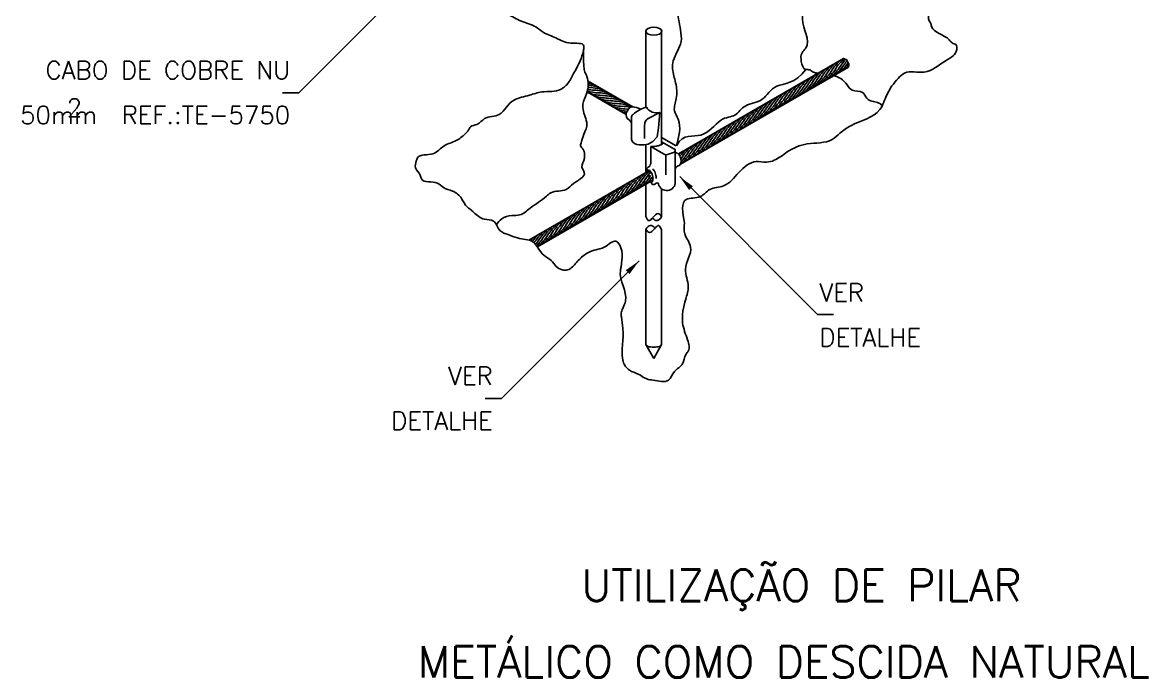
# Model space of a CAD drawing. Header units: millimetres. Extents: x -5247 to -5233.1, y -4687.4 to -4671.4.
# Drawn here: x -5247.03 to -5234.48, y -4687.41 to -4680.11 of the extents above; entities that cross this region are included whole.
import ezdxf
from ezdxf.enums import TextEntityAlignment as Align

# ---------------------------------------------------------------- set-up
doc = ezdxf.new("R2010")
doc.units = ezdxf.units.MM
doc.header["$LTSCALE"] = 10
doc.layers.add('Termotécnica', color=7, linetype='Continuous')
doc.styles.add('r140', font='romans.shx')
doc.styles.add('r80', font='romans.shx')

msp = doc.modelspace()

# ---------------------------------------------------------------- linework, layer by layer
at = {"layer": 'Termotécnica', "color": 2}
for p, q in [((-5242.415, -4679.357), (-5243.95, -4680.893)), ((-5240.082, -4681.049), (-5240.082, -4680.205)), ((-5239.905, -4681.466), (-5239.905, -4680.205)), ((-5239.719, -4681.572), (-5237.879, -4680.51)), ((-5239.694, -4681.686), (-5237.823, -4680.606)), ((-5240.226, -4681.048), (-5240.725, -4680.76)), ((-5243.95, -4680.893), (-5244.131, -4680.893)), ((-5240.299, -4681.134), (-5240.735, -4680.882)), ((-5240.061, -4681.182), (-5239.927, -4681.111)), ((-5239.927, -4681.111), (-5239.94, -4681.283)), ((-5240.242, -4681.171), (-5240.242, -4681.412)), ((-5240.097, -4681.27), (-5240.091, -4681.218)), ((-5240.097, -4681.27), (-5240.097, -4681.399)), ((-5239.743, -4681.481), (-5239.905, -4681.388)), ((-5240.082, -4681.781), (-5240.082, -4681.468)), ((-5240.027, -4681.491), (-5240.027, -4681.646)), ((-5239.884, -4681.572), (-5240.024, -4681.491)), ((-5239.769, -4681.515), (-5239.901, -4681.44)), ((-5239.858, -4681.581), (-5239.858, -4681.807)), ((-5239.827, -4681.576), (-5239.762, -4681.552)), ((-5239.753, -4681.617), (-5239.753, -4681.539)), ((-5239.753, -4681.617), (-5239.753, -4681.885)), ((-5241.385, -4682.534), (-5240.041, -4681.758)), ((-5241.29, -4682.607), (-5240.003, -4681.864)), ((-5240.082, -4681.974), (-5240.082, -4681.91)), ((-5240.082, -4682.271), (-5240.082, -4681.91)), ((-5239.704, -4681.826), (-5238.169, -4683.361)), ((-5239.905, -4682.274), (-5239.905, -4681.963)), ((-5240.082, -4683.698), (-5240.082, -4682.413)), ((-5239.905, -4683.698), (-5239.905, -4682.414)), ((-5240.156, -4682.764), (-5241.692, -4684.299)), ((-5237.989, -4683.361), (-5238.169, -4683.361)), ((-5239.993, -4683.852), (-5240.082, -4683.698)), ((-5239.993, -4683.852), (-5239.905, -4683.698)), ((-5241.692, -4684.299), (-5241.872, -4684.299))]:
    msp.add_line(p, q, dxfattribs=at)
for points in [[(-5239.74, -4681.481), (-5239.71, -4681.436), (-5239.678, -4681.406), (-5239.643, -4681.387), (-5239.608, -4681.377), (-5239.572, -4681.373), (-5239.536, -4681.371), (-5239.501, -4681.368), (-5239.467, -4681.362), (-5239.435, -4681.35), (-5239.404, -4681.334), (-5239.375, -4681.313), (-5239.348, -4681.29), (-5239.322, -4681.266), (-5239.297, -4681.242), (-5239.272, -4681.22), (-5239.249, -4681.201), (-5239.225, -4681.187), (-5239.203, -4681.176), (-5239.181, -4681.169), (-5239.16, -4681.163), (-5239.14, -4681.158), (-5239.122, -4681.153), (-5239.104, -4681.147), (-5239.088, -4681.139), (-5239.073, -4681.129), (-5239.059, -4681.117), (-5239.045, -4681.104), (-5239.032, -4681.089), (-5239.018, -4681.075), (-5239.003, -4681.06), (-5238.986, -4681.047), (-5238.968, -4681.035), (-5238.948, -4681.026), (-5238.925, -4681.017), (-5238.901, -4681.01), (-5238.877, -4681.003), (-5238.852, -4680.995), (-5238.828, -4680.987), (-5238.805, -4680.976), (-5238.784, -4680.963), (-5238.764, -4680.947), (-5238.746, -4680.928), (-5238.729, -4680.909), (-5238.711, -4680.888), (-5238.692, -4680.868), (-5238.671, -4680.849), (-5238.647, -4680.833), (-5238.62, -4680.819), (-5238.589, -4680.808), (-5238.554, -4680.799), (-5238.516, -4680.788), (-5238.475, -4680.774), (-5238.432, -4680.753), (-5238.388, -4680.724), (-5238.344, -4680.684), (-5238.299, -4680.63)], [(-5240.154, -4681.472), (-5240.103, -4681.47), (-5240.056, -4681.465), (-5240.003, -4681.434), (-5239.954, -4681.381), (-5239.94, -4681.283)], [(-5239.905, -4682.273), (-5239.918, -4682.291), (-5239.931, -4682.304), (-5239.943, -4682.312), (-5239.956, -4682.316), (-5239.969, -4682.316), (-5239.982, -4682.311), (-5239.994, -4682.301), (-5240.007, -4682.287)], [(-5240.082, -4682.413), (-5240.069, -4682.396), (-5240.056, -4682.383), (-5240.043, -4682.374), (-5240.03, -4682.37), (-5240.017, -4682.371), (-5240.005, -4682.376), (-5239.992, -4682.386), (-5239.979, -4682.4)]]:
    msp.add_lwpolyline(points, dxfattribs=at)
for points in [[(-5240.262, -4681.06, 0.057952), (-5240.275, -4681.073, 0.068674), (-5240.291, -4681.098, 0.068674), (-5240.299, -4681.127, 0.094064), (-5240.297, -4681.157, 0.032944)], [(-5240.297, -4681.157, 0.023838), (-5240.296, -4681.162, 0.202617)], [(-5240.233, -4681.048, 0.138403), (-5240.262, -4681.06, 0.080567)], [(-5240.082, -4683.698, 0.236645), (-5240.078, -4683.706, 0.085557), (-5240.056, -4683.718, 0.043156), (-5240.029, -4683.723, 0.031861), (-5239.993, -4683.726, 0.031861), (-5239.957, -4683.723, 0.043156), (-5239.93, -4683.718, 0.085557), (-5239.909, -4683.706, 0.236645), (-5239.905, -4683.698, 0.236645)]]:
    msp.add_lwpolyline(points, format="xyb", dxfattribs=at)
at = {"layer": 'Termotécnica', "color": 1}
for centre, radius, start, end in [((-5237.479, -4680.998), 0.639, 132.6958, 147.3042), ((-5237.681, -4680.781), 0.324, 124.6217, 150.8668), ((-5237.527, -4680.847), 0.461, 134.6375, 146.6113), ((-5237.687, -4681.118), 0.639, 132.6958, 147.3042), ((-5237.635, -4681.088), 0.639, 132.6958, 147.3042), ((-5238.454, -4680.382), 0.515, 308.4803, 328.2103), ((-5237.583, -4681.058), 0.639, 132.6958, 147.3042), ((-5238.402, -4680.352), 0.515, 308.4803, 328.2103), ((-5237.531, -4681.028), 0.639, 132.6958, 147.3042), ((-5238.35, -4680.322), 0.515, 308.4803, 328.2103), ((-5238.298, -4680.292), 0.515, 308.4803, 328.2103), ((-5238.125, -4680.39), 0.34, 305.9242, 330.4725), ((-5237.939, -4680.524), 0.129, 300.515, 336.0679), ((-5237.678, -4680.689), 0.222, 137.0046, 145.2876), ((-5237.938, -4680.538), 0.129, 326.0714, 336.0679), ((-5240.883, -4681.257), 0.515, 68.4803, 72.0198), ((-5240.831, -4681.287), 0.515, 68.4803, 77.8666), ((-5237.895, -4681.238), 0.639, 132.6958, 147.3042), ((-5237.843, -4681.208), 0.639, 132.6958, 147.3042), ((-5238.662, -4680.502), 0.515, 308.4803, 328.2103), ((-5237.791, -4681.178), 0.639, 132.6958, 147.3042), ((-5238.61, -4680.472), 0.515, 308.4803, 328.2103), ((-5237.739, -4681.148), 0.639, 132.6958, 147.3042), ((-5238.558, -4680.442), 0.515, 308.4803, 328.2103), ((-5238.506, -4680.412), 0.515, 308.4803, 328.2103), ((-5240.577, -4680.254), 0.639, 255.8288, 267.3042), ((-5240.629, -4680.224), 0.639, 261.0198, 267.3042), ((-5240.681, -4680.194), 0.639, 266.0372, 267.3042), ((-5240.779, -4681.317), 0.515, 68.4803, 83.8045), ((-5240.525, -4680.284), 0.639, 252.6958, 267.3042), ((-5240.727, -4681.347), 0.515, 68.4803, 88.2103), ((-5240.675, -4681.377), 0.515, 68.4803, 88.2103), ((-5240.623, -4681.407), 0.515, 68.4803, 88.2103), ((-5238.103, -4681.359), 0.639, 132.6958, 147.3042), ((-5238.051, -4681.329), 0.639, 132.6958, 147.3042), ((-5238.87, -4680.622), 0.515, 308.4803, 328.2103), ((-5237.999, -4681.299), 0.639, 132.6958, 147.3042), ((-5238.818, -4680.592), 0.515, 308.4803, 328.2103), ((-5237.947, -4681.269), 0.639, 132.6958, 147.3042), ((-5238.766, -4680.562), 0.515, 308.4803, 328.2103), ((-5238.714, -4680.532), 0.515, 308.4803, 328.2103), ((-5240.473, -4680.314), 0.639, 252.6958, 267.3042), ((-5240.421, -4680.344), 0.639, 252.6958, 267.3042), ((-5240.369, -4680.374), 0.639, 252.6958, 267.3042), ((-5240.571, -4681.437), 0.515, 68.4803, 88.2103), ((-5240.317, -4680.404), 0.639, 252.6958, 267.3042), ((-5240.519, -4681.467), 0.515, 68.4803, 88.2103), ((-5240.467, -4681.497), 0.515, 68.4803, 88.2103), ((-5240.415, -4681.527), 0.515, 68.4803, 88.2103), ((-5238.311, -4681.479), 0.639, 132.6958, 147.3042), ((-5238.259, -4681.449), 0.639, 132.6958, 147.3042), ((-5239.078, -4680.742), 0.515, 308.4803, 328.2103), ((-5238.207, -4681.419), 0.639, 132.6958, 147.3042), ((-5239.026, -4680.712), 0.515, 308.4803, 328.2103), ((-5238.155, -4681.389), 0.639, 132.6958, 147.3042), ((-5238.974, -4680.682), 0.515, 308.4803, 328.2103), ((-5238.922, -4680.652), 0.515, 308.4803, 328.2103), ((-5240.265, -4680.434), 0.639, 252.6958, 267.3042), ((-5240.213, -4680.464), 0.639, 252.6958, 263.0025), ((-5240.161, -4680.494), 0.639, 252.6958, 257.6698), ((-5240.363, -4681.557), 0.515, 77.6332, 88.2103), ((-5240.311, -4681.587), 0.515, 86.0408, 88.2103), ((-5238.571, -4681.629), 0.639, 132.6958, 147.3042), ((-5238.519, -4681.599), 0.639, 132.6958, 147.3042), ((-5238.467, -4681.569), 0.639, 132.6958, 147.3042), ((-5239.287, -4680.862), 0.515, 308.4803, 328.2103), ((-5238.415, -4681.539), 0.639, 132.6958, 147.3042), ((-5239.235, -4680.832), 0.515, 308.4803, 328.2103), ((-5238.363, -4681.509), 0.639, 132.6958, 147.3042), ((-5239.183, -4680.802), 0.515, 308.4803, 328.2103), ((-5239.131, -4680.772), 0.515, 308.4803, 328.2103), ((-5238.779, -4681.749), 0.639, 132.6958, 147.3042), ((-5238.727, -4681.719), 0.639, 132.6958, 147.3042), ((-5239.547, -4681.012), 0.515, 308.4803, 328.2103), ((-5238.675, -4681.689), 0.639, 132.6958, 147.3042), ((-5239.495, -4680.982), 0.515, 308.4803, 328.2103), ((-5238.623, -4681.659), 0.639, 132.6958, 147.3042), ((-5239.443, -4680.952), 0.515, 308.4803, 328.2103), ((-5239.391, -4680.922), 0.515, 308.4803, 328.2103), ((-5239.339, -4680.892), 0.515, 308.4803, 328.2103), ((-5238.987, -4681.869), 0.639, 132.6958, 147.3042), ((-5238.935, -4681.839), 0.639, 132.6958, 147.3042), ((-5239.755, -4681.133), 0.515, 308.4803, 328.2103), ((-5238.883, -4681.809), 0.639, 132.6958, 147.3042), ((-5239.703, -4681.103), 0.515, 308.4803, 328.2103), ((-5238.831, -4681.779), 0.639, 132.6958, 147.3042), ((-5239.651, -4681.073), 0.515, 308.4803, 328.2103), ((-5239.599, -4681.043), 0.515, 308.4803, 328.2103), ((-5239.196, -4681.989), 0.639, 132.6958, 142.2908), ((-5239.143, -4681.959), 0.639, 132.6958, 147.3042), ((-5239.963, -4681.253), 0.515, 308.4803, 328.2103), ((-5239.091, -4681.929), 0.639, 132.6958, 147.3042), ((-5239.911, -4681.223), 0.515, 308.4803, 328.2103), ((-5239.039, -4681.899), 0.639, 132.6958, 147.3042), ((-5239.859, -4681.193), 0.515, 308.4803, 328.2103), ((-5239.807, -4681.163), 0.515, 308.4803, 328.2103), ((-5239.248, -4682.019), 0.639, 132.6958, 136.5909), ((-5240.015, -4681.283), 0.515, 308.4803, 328.2103), ((-5240.119, -4681.343), 0.515, 326.2168, 328.2103), ((-5240.067, -4681.313), 0.515, 317.3218, 328.2103), ((-5239.646, -4682.25), 0.639, 132.6958, 147.3042), ((-5239.594, -4682.22), 0.639, 133.9296, 147.3042), ((-5239.542, -4682.19), 0.639, 139.1395, 147.3042), ((-5239.855, -4682.37), 0.639, 132.6958, 147.3042), ((-5239.803, -4682.34), 0.639, 132.6958, 147.3042), ((-5240.622, -4681.633), 0.515, 308.4803, 328.2103), ((-5239.751, -4682.31), 0.639, 132.6958, 147.3042), ((-5240.57, -4681.603), 0.515, 308.4803, 328.2103), ((-5239.698, -4682.28), 0.639, 132.6958, 147.3042), ((-5240.518, -4681.573), 0.515, 308.4803, 328.2103), ((-5240.466, -4681.543), 0.515, 308.4803, 328.2103), ((-5240.414, -4681.513), 0.515, 308.4803, 322.8025), ((-5239.513, -4682.173), 0.639, 144.9452, 147.3042), ((-5240.063, -4682.49), 0.639, 132.6958, 147.3042), ((-5240.011, -4682.46), 0.639, 132.6958, 147.3042), ((-5240.83, -4681.753), 0.515, 308.4803, 328.2103), ((-5239.959, -4682.43), 0.639, 132.6958, 147.3042), ((-5240.778, -4681.723), 0.515, 308.4803, 328.2103), ((-5239.907, -4682.4), 0.639, 132.6958, 147.3042), ((-5240.726, -4681.693), 0.515, 308.4803, 328.2103), ((-5240.674, -4681.663), 0.515, 308.4803, 328.2103), ((-5240.271, -4682.61), 0.639, 132.6958, 147.3042), ((-5240.219, -4682.58), 0.639, 132.6958, 147.3042), ((-5241.038, -4681.874), 0.515, 308.4803, 328.2103), ((-5240.167, -4682.55), 0.639, 132.6958, 147.3042), ((-5240.986, -4681.844), 0.515, 308.4803, 328.2103), ((-5240.115, -4682.52), 0.639, 132.6958, 147.3042), ((-5240.934, -4681.814), 0.515, 308.4803, 328.2103), ((-5240.882, -4681.783), 0.515, 308.4803, 328.2103), ((-5240.479, -4682.73), 0.639, 132.6958, 147.3042), ((-5240.427, -4682.7), 0.639, 132.6958, 147.3042), ((-5241.246, -4681.994), 0.515, 308.4803, 328.2103), ((-5240.375, -4682.67), 0.639, 132.6958, 147.3042), ((-5241.194, -4681.964), 0.515, 308.4803, 328.2103), ((-5240.323, -4682.64), 0.639, 132.6958, 147.3042), ((-5241.142, -4681.934), 0.515, 308.4803, 328.2103), ((-5241.09, -4681.904), 0.515, 308.4803, 328.2103), ((-5240.739, -4682.881), 0.639, 132.6958, 147.3042), ((-5240.687, -4682.851), 0.639, 132.6958, 147.3042), ((-5241.506, -4682.144), 0.515, 308.4803, 328.2103), ((-5240.635, -4682.821), 0.639, 132.6958, 147.3042), ((-5241.454, -4682.114), 0.515, 308.4803, 328.2103), ((-5240.583, -4682.79), 0.639, 132.6958, 147.3042), ((-5241.402, -4682.084), 0.515, 308.4803, 328.2103), ((-5240.531, -4682.76), 0.639, 132.6958, 147.3042), ((-5241.35, -4682.054), 0.515, 308.4803, 328.2103), ((-5241.298, -4682.024), 0.515, 308.4803, 328.2103), ((-5240.895, -4682.971), 0.639, 132.6958, 137.5825), ((-5240.843, -4682.941), 0.639, 132.6958, 142.1895), ((-5240.791, -4682.911), 0.639, 132.6958, 147.3042), ((-5241.715, -4682.264), 0.515, 321.893, 328.2103), ((-5241.663, -4682.234), 0.515, 315.1413, 328.2103), ((-5241.61, -4682.204), 0.515, 308.4803, 328.2103), ((-5241.558, -4682.174), 0.515, 308.4803, 328.2103)]:
    msp.add_arc(centre, radius, start, end, dxfattribs=at)
at = {"layer": 'Termotécnica', "color": 2}
for centre, radius, start, end in [((-5240.19, -4681.171), 0.0525, 130.9727, 180.3857), ((-5240.235, -4681.221), 0.173, 57.3415, 89.2302), ((-5239.943, -4681.456), 0.429, 108.8716, 130.9727), ((-5240.08, -4681.054), 0.00525, 30.6773, 108.8716), ((-5239.962, -4680.984), 0.132, 210.6773, 285.5914), ((-5240.253, -4681.149), 0.0443, 196.9774, 231.0902), ((-5240.353, -4681.284), 0.124, 26.0254, 54.2765), ((-5240.022, -4681.244), 0.0735, 121.8019, 158.9528), ((-5240.157, -4681.382), 0.0906, 199.5517, 272.0083), ((-5240.024, -4681.06), 0.43, 269.6946, 270), ((-5240.024, -4681.06), 0.43, 270, 277.0835), ((-5240, -4681.255), 0.234, 277.0835, 286.6992), ((-5239.963, -4681.377), 0.107, 286.6992, 305.9145), ((-5239.963, -4681.527), 0.107, 54.0855, 56.4369), ((-5239.909, -4681.452), 0.0144, 0, 54.0855), ((-5239.909, -4681.452), 0.0144, 305.9145, 0), ((-5239.773, -4681.535), 0.0204, 303.2736, 77.8715), ((-5240.119, -4681.662), 0.0934, 329.4203, 9.999), ((-5239.852, -4681.522), 0.0596, 237.344, 294.8225), ((-5239.742, -4681.58), 0.0195, 105.1108, 122.2096), ((-5239.742, -4681.58), 0.0195, 65.8031, 105.1108), ((-5239.755, -4681.609), 0.0518, 41.9471, 65.8031), ((-5239.782, -4681.634), 0.0886, 26.9466, 41.9471), ((-5239.83, -4681.658), 0.142, 15.1108, 26.9466), ((-5239.83, -4681.658), 0.142, 3.275, 15.1108), ((-5239.777, -4681.655), 0.0886, 348.2746, 3.275), ((-5240.013, -4681.774), 0.0692, 111.5453, 181.0519), ((-5240.052, -4681.787), 0.0326, 125.3942, 158.6128), ((-5240.055, -4681.772), 0.0195, 105.1108, 144.4186), ((-5240.055, -4681.772), 0.0195, 65.8031, 105.1108), ((-5240.068, -4681.801), 0.0518, 41.9471, 65.8031), ((-5240.096, -4681.826), 0.0886, 26.9466, 41.9471), ((-5240.143, -4681.85), 0.142, 15.1108, 26.9466), ((-5240.034, -4681.786), 0.0518, 41.9471, 59.3362), ((-5240.061, -4681.81), 0.0886, 26.9466, 41.9471), ((-5240.109, -4681.834), 0.142, 15.1108, 26.9466), ((-5239.7, -4681.758), 0.058, 98.7632, 153.4195), ((-5239.714, -4681.681), 0.0195, 285.1108, 324.4186), ((-5239.741, -4681.663), 0.0518, 324.4186, 348.2746), ((-5240.02, -4681.881), 0.00875, 177.0199, 336.9949), ((-5239.994, -4681.887), 0.0279, 185.9772, 315.335), ((-5240.054, -4681.855), 0.0518, 324.4186, 348.2746), ((-5240.143, -4681.85), 0.142, 3.275, 15.1108), ((-5240.09, -4681.847), 0.0886, 348.2746, 3.275), ((-5239.957, -4681.91), 0.0167, 6.2306, 168.1912), ((-5240.109, -4681.834), 0.142, 3.275, 15.1108), ((-5240.056, -4681.831), 0.0886, 348.8072, 3.275), ((-5239.848, -4681.886), 0.0952, 193.6166, 0.7094)]:
    msp.add_arc(centre, radius, start, end, dxfattribs=at)
msp.add_ellipse((-5239.993, -4680.205), major_axis=(0.0886, 0), ratio=0.509483, dxfattribs=at)
for centre, major_axis, ratio, start_param, end_param in [((-5237.874, -4680.519), (-0.00557, 0.00966), 0.509483, 4.692989, 6.283185), ((-5237.86, -4680.524), (-0.00557, 0.00966), 0.509483, 4.628823, 6.283185), ((-5237.846, -4680.528), (-0.00557, 0.00966), 0.509483, 3.141593, 6.283185), ((-5237.835, -4680.548), (-0.00546, 0.00955), 0.512264, 3.141593, 6.283185), ((-5237.824, -4680.567), (-0.00546, 0.0094), 0.525888, 2.655075, 6.283185), ((-5237.829, -4680.596), (-0.00557, 0.00966), 0.509483, 3.141593, 4.494178), ((-5237.826, -4680.581), (-0.00557, 0.00966), 0.509483, 3.262738, 4.839163)]:
    msp.add_ellipse(centre, major_axis=major_axis, ratio=ratio, start_param=start_param, end_param=end_param, dxfattribs=at)
for points in [[(-5242.782, -4679.324), (-5242.489, -4679.436), (-5242.408, -4679.524), (-5242.231, -4679.601), (-5242.123, -4679.711), (-5241.936, -4679.746), (-5241.883, -4679.82), (-5241.755, -4679.918), (-5241.616, -4680.013), (-5241.469, -4680.093), (-5241.308, -4680.158), (-5241.226, -4680.216), (-5241.085, -4680.28), (-5240.916, -4680.339), (-5240.773, -4680.367), (-5240.777, -4680.421), (-5240.814, -4680.536), (-5240.886, -4680.677), (-5240.954, -4680.791), (-5240.993, -4680.829), (-5241.027, -4680.852), (-5241.242, -4680.882), (-5241.379, -4680.918), (-5241.55, -4680.974), (-5241.636, -4681.051), (-5241.715, -4681.133), (-5241.879, -4681.179), (-5241.964, -4681.244), (-5242.035, -4681.271), (-5242.058, -4681.306), (-5242.096, -4681.349), (-5242.194, -4681.424), (-5242.328, -4681.481), (-5242.454, -4681.57), (-5242.628, -4681.617), (-5242.641, -4681.653), (-5242.649, -4681.728), (-5242.596, -4681.808), (-5242.582, -4681.852), (-5242.405, -4681.897), (-5242.336, -4681.948), (-5242.236, -4681.986), (-5242.135, -4682.07), (-5242.074, -4682.163), (-5242.041, -4682.188), (-5241.999, -4682.224), (-5241.881, -4682.301), (-5241.779, -4682.322), (-5241.708, -4682.427), (-5241.615, -4682.472), (-5241.513, -4682.509), (-5241.342, -4682.553), (-5241.219, -4682.702), (-5241.137, -4682.76), (-5241.08, -4682.826), (-5241.014, -4682.864), (-5240.953, -4682.866), (-5240.855, -4682.782), (-5240.806, -4682.734)], [(-5239.652, -4682.343), (-5239.63, -4682.08), (-5239.473, -4682.047), (-5239.368, -4681.968), (-5239.217, -4681.929), (-5239.045, -4681.779), (-5238.852, -4681.658), (-5238.737, -4681.664), (-5238.65, -4681.644), (-5238.505, -4681.551), (-5238.283, -4681.462), (-5238.004, -4681.411), (-5237.918, -4681.343), (-5237.797, -4681.259), (-5237.472, -4681.078), (-5237.392, -4680.909), (-5237.269, -4680.731), (-5237.198, -4680.672), (-5236.978, -4680.66), (-5236.734, -4680.531), (-5236.652, -4680.477), (-5236.615, -4680.41), (-5236.625, -4680.355), (-5236.665, -4680.336), (-5236.7, -4680.301), (-5236.896, -4680.152), (-5236.909, -4680.112), (-5236.923, -4680.091), (-5236.94, -4680.001), (-5237.041, -4680.005), (-5237.092, -4679.883), (-5237.227, -4679.845), (-5237.417, -4679.828), (-5237.434, -4679.739), (-5237.506, -4679.667), (-5237.628, -4679.621), (-5237.687, -4679.621), (-5237.869, -4679.498), (-5237.894, -4679.41), (-5237.953, -4679.345), (-5238.059, -4679.321), (-5238.156, -4679.325), (-5238.236, -4679.326), (-5238.296, -4679.296), (-5238.342, -4679.289), (-5238.359, -4679.296), (-5238.405, -4679.305), (-5238.439, -4679.319), (-5238.486, -4679.325), (-5238.566, -4679.372), (-5238.667, -4679.473), (-5238.743, -4679.557), (-5238.862, -4679.57), (-5239.018, -4679.557), (-5239.057, -4679.617), (-5239.123, -4679.688), (-5239.153, -4679.731), (-5239.24, -4679.797), (-5239.309, -4679.874), (-5239.423, -4679.916), (-5239.558, -4679.946), (-5239.656, -4679.95), (-5239.74, -4679.954)], [(-5238.359, -4679.293), (-5238.37, -4679.415), (-5238.333, -4679.567), (-5238.348, -4679.63), (-5238.388, -4679.671), (-5238.359, -4679.823), (-5238.322, -4679.936), (-5238.336, -4680.068), (-5238.299, -4680.394), (-5238.34, -4680.446), (-5238.348, -4680.542), (-5238.299, -4680.631), (-5238.252, -4680.637), (-5238.223, -4680.656), (-5238.202, -4680.666), (-5238.166, -4680.674)], [(-5239.74, -4679.951), (-5239.695, -4680.192), (-5239.688, -4680.321), (-5239.776, -4680.537), (-5239.783, -4680.625), (-5239.749, -4680.78), (-5239.742, -4680.956), (-5239.762, -4681.091), (-5239.722, -4681.186), (-5239.74, -4681.481)], [(-5240.775, -4680.404), (-5240.771, -4680.601), (-5240.76, -4680.66), (-5240.739, -4680.709), (-5240.723, -4680.8), (-5240.744, -4680.904), (-5240.783, -4681.017), (-5240.752, -4681.179), (-5240.738, -4681.263), (-5240.76, -4681.325), (-5240.8, -4681.436), (-5240.808, -4681.481), (-5240.776, -4681.529), (-5240.765, -4681.599), (-5240.765, -4681.62), (-5240.793, -4681.72), (-5240.765, -4681.797), (-5240.792, -4681.835), (-5240.889, -4681.904), (-5240.969, -4681.969), (-5241.141, -4682.006), (-5241.189, -4682.044), (-5241.371, -4682.178), (-5241.489, -4682.253), (-5241.575, -4682.258), (-5241.688, -4682.296), (-5241.747, -4682.363)], [(-5237.988, -4680.701), (-5237.908, -4680.733), (-5237.837, -4680.804), (-5237.78, -4680.863), (-5237.665, -4680.887), (-5237.617, -4680.953), (-5237.559, -4680.986), (-5237.499, -4681), (-5237.467, -4681.016), (-5237.446, -4681.034)], [(-5240.082, -4682.27), (-5240.05, -4682.315), (-5239.946, -4682.238), (-5239.905, -4682.273)], [(-5240.356, -4682.829), (-5240.365, -4682.873), (-5240.308, -4683.212), (-5240.334, -4683.285), (-5240.353, -4683.332), (-5240.354, -4683.39), (-5240.339, -4683.515), (-5240.334, -4683.593), (-5240.341, -4683.686), (-5240.344, -4683.745), (-5240.334, -4683.885), (-5240.264, -4683.984), (-5240.167, -4684.026), (-5240.071, -4684.081), (-5240, -4684.094), (-5239.827, -4684.094), (-5239.763, -4683.998), (-5239.672, -4683.912), (-5239.633, -4683.804), (-5239.608, -4683.771), (-5239.616, -4683.645), (-5239.671, -4683.459), (-5239.637, -4683.192), (-5239.608, -4683.051), (-5239.64, -4682.857), (-5239.582, -4682.612), (-5239.646, -4682.465), (-5239.652, -4682.342)], [(-5239.905, -4682.417), (-5239.937, -4682.371), (-5240.04, -4682.449), (-5240.082, -4682.413)], [(-5240.811, -4682.734), (-5240.699, -4682.66), (-5240.524, -4682.599), (-5240.402, -4682.551), (-5240.392, -4682.561), (-5240.356, -4682.833)]]:
    msp.add_spline(points, degree=3, dxfattribs=at)
for points in [[(-5239.599, -4681.975), (-5239.557, -4681.933), (-5239.704, -4681.826)], [(-5240.306, -4682.869), (-5240.264, -4682.912), (-5240.156, -4682.764)]]:
    msp.add_solid(points, dxfattribs=at)

# ---------------------------------------------------------------- texts
at = {"layer": 'Termotécnica', "color": 2, "style": 'r80'}
for s, p in [('CABO DE COBRE NU', (-5244.047, -4680.739)), ('2', (-5246.365, -4681.158)), ('50mm  REF.:TE-5750', (-5244.047, -4681.239)), ('VER', (-5241.788, -4684.146)), ('DETALHE', (-5241.788, -4684.646))]:
    msp.add_text(s, height=0.2, dxfattribs=at).set_placement(p, align=Align.RIGHT)
for s, p in [('VER', (-5238.146, -4683.218)), ('DETALHE', (-5238.146, -4683.718))]:
    msp.add_text(s, height=0.2, dxfattribs=at).set_placement(p)
at = {"layer": 'Termotécnica', "color": 5, "style": 'r140'}
for s, p in [(' UTILIZAÇÃO DE PILAR', (-5238.465, -4686.661)), ('METÁLICO COMO DESCIDA NATURAL', (-5238.543, -4687.513))]:
    msp.add_text(s, height=0.35, dxfattribs=at).set_placement(p, align=Align.BOTTOM_CENTER)

doc.saveas('drawing.dxf')
